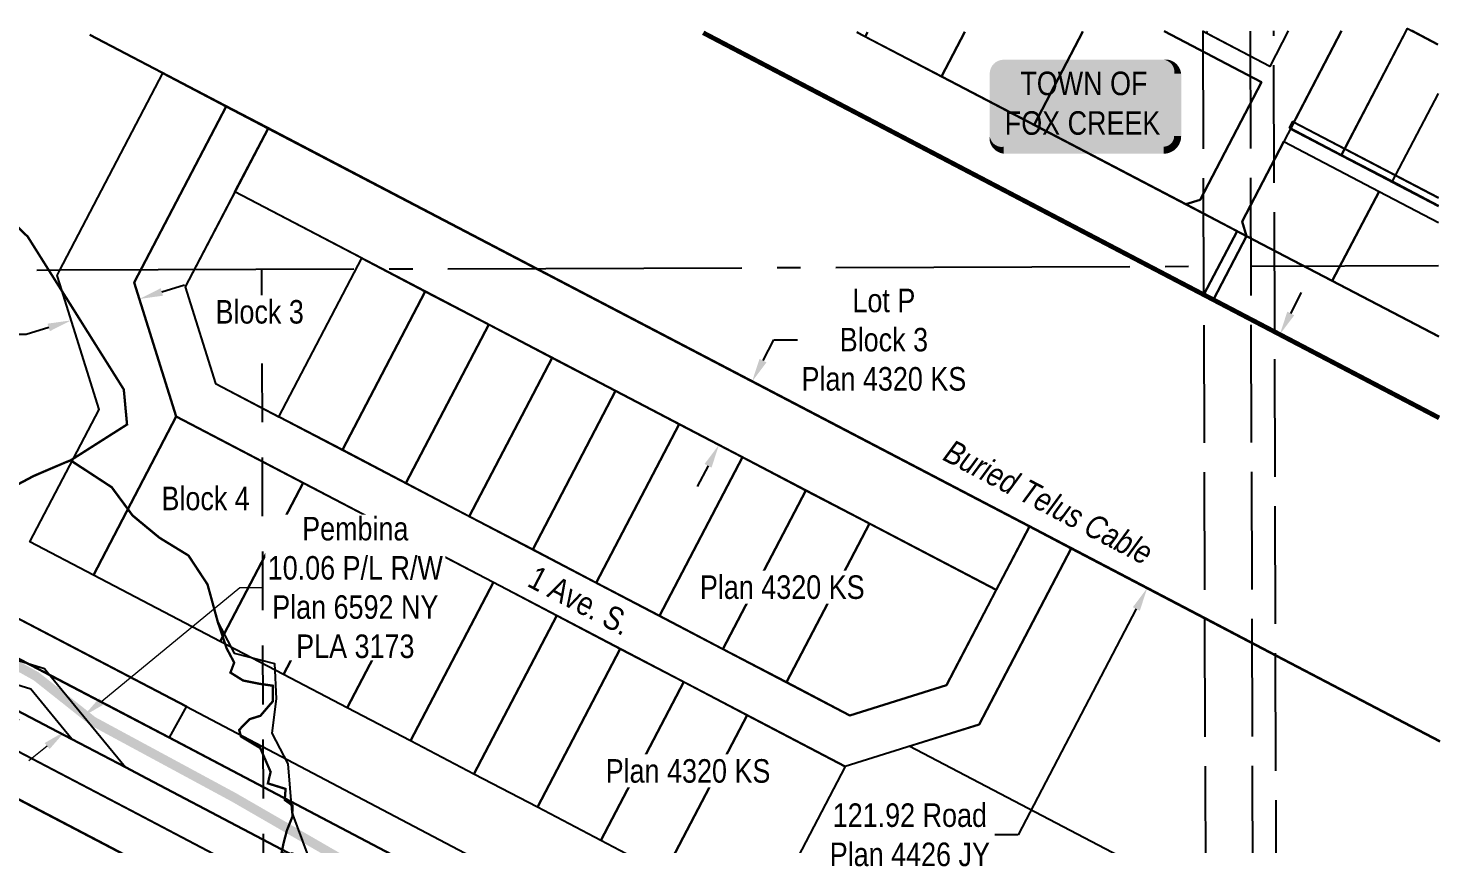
# Model space of a CAD drawing. Extents: x 511789 to 514158, y 6026275 to 6028354.
# Drawn here: x 512386 to 512989, y 6026946 to 6027293 of the extents above; entities that cross this region are included whole.
import ezdxf

# ---------------------------------------------------------------- set-up
doc = ezdxf.new("R2010")
doc.units = 0
doc.header["$LTSCALE"] = 5
doc.header["$PDSIZE"] = 0.5
for name, pattern in [('BORDER2', [22.225, 6.35, -3.175, 6.35, -3.175, 0, -3.175]), ('foc-LSD', [8, 5, -3]), ('foc-QUARTERLINE', [33, 25, -3, 2, -3]), ('foc-TIELINE', [1.875, 1.25, -0.625]), ('foc-UNSURVEYED', [12.5, 10, -2.5])]:
    doc.linetypes.add(name, pattern=pattern)
doc.layers.get('Defpoints').update_dxf_attribs({"color": 9})
doc.layers.add('AS-COUNTY', color=7, linetype='BORDER2', lineweight=60, true_color=0xcc33ff)
for name, color, linetype in [('AS-ROADS', 254, 'Continuous'), ('AS-TELUS', 224, 'foc-TEL'), ('C-RW', 13, 'Continuous'), ('EZE', 7, 'Continuous'), ('F-RW', 190, 'Continuous'), ('L-SECQ', 8, 'foc-QUARTERLINE'), ('L-SECTION-LSD', 7, 'foc-LSD'), ('L-TITLEDB', 4, 'Continuous'), ('L-TITLEDB-T', 4, 'Continuous'), ('L-USEC', 7, 'foc-UNSURVEYED'), ('WATERCOURSE', 146, 'foc-TIELINE')]:
    doc.layers.add(name, color=color, linetype=linetype)
doc.layers.add('F-RW-T', color=190, linetype='Continuous', lineweight=9)
doc.layers.add('pre_2020_watercourses_seg', color=7, linetype='Continuous', plot=False)
doc.styles.add('80', font='', dxfattribs={"height": 10})
doc.styles.add('80CG', font='', dxfattribs={"height": 10})
doc.styles.add('80L', font='', dxfattribs={"height": 10})
doc.styles.add('foc-LtypeFont', font='', dxfattribs={"height": 7.35})
doc.styles.get('80').set_extended_font_data('Arial Narrow')
doc.styles.get('80CG').set_extended_font_data('Arial Narrow')
doc.styles.get('80L').set_extended_font_data('Arial Narrow')
doc.styles.get('foc-LtypeFont').set_extended_font_data('Arial Narrow')
doc.linetypes.add('foc-TEL', pattern='A,2,-1,["T",foc-LtypeFont,S=0.2,R=0,X=-0.425,Y=-0.75],-1.24,8', length=12.24)
doc.linetypes.add('foc-TOPO-flowdirection-NOLINE', pattern='A,0,[">",foc-LtypeFont,S=0.3,R=0,X=0,Y=-0.945],-20,[">",foc-LtypeFont,S=0.3,R=0,X=0,Y=-0.945],0', length=20)
doc.dimstyles.new('Compass 5 000', dxfattribs={"dimscale": 5, "dimtxt": 9, "dimasz": 2, "dimexe": 0.2, "dimexo": 0.0625, "dimgap": 0.5, "dimtad": 0, "dimtih": 1, "dimtoh": 1, "dimzin": 0, "dimdsep": 46, "dimtxsty": '80CG', "dimcen": 0.1, "dimse1": 1, "dimse2": 1, "dimclrd": 256, "dimclrt": 256, "dimaunit": 1, "dimadec": 4, "dimazin": 0, "dimtfac": 0.06, "dimtofl": 0, "dimtmove": 0, "dimatfit": 1, "dimfxl": 0.2, "dimtolj": 1, "dimtzin": 0, "dimlwd": -1, "dimarcsym": 0})

# ---------------------------------------------------------------- blocks, each defined once
blk = doc.blocks.new('*D35')
at = {"layer": 'Defpoints', "color": 0, "transparency": 16777216}
for p in [(512401.76, 6027009.52), (512393.99, 6027003.14), (512401.45, 6026994.06)]:
    blk.add_point(p, dxfattribs=at)
at = {"layer": 'F-RW-T', "transparency": 16777216}
for p, q in [((512416.94, 6027006.79), (512475.71, 6027055.08)), ((512475.71, 6027055.08), (512485.71, 6027055.08)), ((512393.72, 6026987.72), (512385.99, 6026981.37))]:
    blk.add_line(p, q, dxfattribs=at)
for points in [[(512415.88, 6027008.08), (512418, 6027005.51), (512409.21, 6027000.45)], [(512392.66, 6026989), (512394.78, 6026986.43), (512401.45, 6026994.06)]]:
    blk.add_solid(points, dxfattribs=at)
at = {"layer": 'F-RW-T', "transparency": 16777216, "insert": (512524.8, 6027055.08), "char_height": 10, "attachment_point": 5, "style": '80CG', "bg_fill": 3, "box_fill_scale": 1.1, "bg_fill_color": 256, "bg_fill_true_color": 13158600, "bg_fill_transparency": 0}
blk.add_mtext('\\A1;Pembina\\P10.06 P/L R/W\\PPlan 6592 NY\\PPLA 3173', dxfattribs=at)
blk = doc.blocks.new('*D37')
at = {"layer": 'Defpoints', "color": 0, "transparency": 16777216}
for p in [(512836.61, 6027205.37), (512780.18, 6027097.44), (512861.62, 6027054.86)]:
    blk.add_point(p, dxfattribs=at)
at = {"layer": 'L-TITLEDB-T', "transparency": 16777216}
for p, q in [((512922.69, 6027171.64), (512927.32, 6027180.5)), ((512856.99, 6027045.99), (512806.76, 6026949.93)), ((512806.76, 6026949.93), (512796.76, 6026949.93))]:
    blk.add_line(p, q, dxfattribs=at)
for points in [[(512921.21, 6027172.41), (512924.17, 6027170.87), (512918.05, 6027162.78)], [(512855.51, 6027046.77), (512858.47, 6027045.22), (512861.62, 6027054.86)]]:
    blk.add_solid(points, dxfattribs=at)
at = {"layer": 'L-TITLEDB-T', "transparency": 16777216, "insert": (512760.67, 6026949.93), "char_height": 10, "attachment_point": 5, "style": '80CG'}
blk.add_mtext('\\A1;121.92 Road\\PPlan 4426 JY', dxfattribs=at)
blk = doc.blocks.new('*U28')
h = blk.add_hatch(color=255)
edge = h.paths.add_edge_path()
edge.add_line((-34, -20), (34, -20))
edge.add_arc((34, -14), 6, 270, 360)
edge.add_line((40, -14), (40, 12.5))
edge.add_arc((34, 12.5), 6, 0, 90)
edge.add_line((34, 18.5), (-34, 18.5))
edge.add_arc((-34, 12.5), 6, 90, 180)
edge.add_line((-40, 12.5), (-40, -14))
edge.add_arc((-34, -14), 6, 180, 270)
at = {"color": 1, "flags": 128}
blk.add_lwpolyline([(-34, -20, 3, 3, 0), (34, -20, 3, 3, 0.414214), (40, -14, 3, 3, 0), (40, 12.5, 3, 0, 0.414214), (34, 18.5, 0, 0, 0), (-34, 18.5, 0, 0, 0.414214), (-40, 12.5, 0, 0, 0), (-40, -14, 0, 3, 0.414214)], format="xyseb", close=True, dxfattribs=at)
for points in [[(-15.13, -10.58, 0, 7.5, 0), (0, 0, 0, 0, 0)], [(9.04, -8.61, 0, 7.5, 0), (0, 0, 0, 0, 0)]]:
    blk.add_lwpolyline(points, format="xyseb", dxfattribs=at)
at = {"color": 1, "style": '80'}
blk.add_attdef('ENTER_TEXT_001', (-26.85, -4.92), '', height=10, dxfattribs=at)
blk = doc.blocks.new('*D43')
at = {"layer": 'Defpoints', "color": 0, "transparency": 16777216}
for p in [(512435.44, 6027170.02), (512403.94, 6027168.71), (512406.38, 6027160.92)]:
    blk.add_point(p, dxfattribs=at)
at = {"layer": 'L-TITLEDB-T', "transparency": 16777216}
for p, q in [((512442.54, 6027180.8), (512452.09, 6027183.79)), ((512394.4, 6027165.72), (512384.86, 6027162.73)), ((512384.86, 6027162.73), (512374.86, 6027162.73))]:
    blk.add_line(p, q, dxfattribs=at)
for points in [[(512442.04, 6027182.39), (512443.04, 6027179.21), (512433, 6027177.81)], [(512393.9, 6027167.31), (512394.9, 6027164.13), (512403.94, 6027168.71)]]:
    blk.add_solid(points, dxfattribs=at)
at = {"layer": 'L-TITLEDB-T', "transparency": 16777216, "insert": (512338.06, 6027162.73), "char_height": 10, "attachment_point": 5, "style": '80CG'}
blk.add_mtext('\\A1;Lot P\\PBlock 4\\PPlan 4320 KS', dxfattribs=at)
blk = doc.blocks.new('*D44')
at = {"layer": 'Defpoints', "color": 0, "transparency": 16777216}
for p in [(512688.6, 6027145.33), (512693.57, 6027142.73), (512674.49, 6027118.35)]:
    blk.add_point(p, dxfattribs=at)
at = {"layer": 'L-TITLEDB-T', "transparency": 16777216}
for p, q in [((512698.21, 6027151.59), (512702.84, 6027160.45)), ((512702.84, 6027160.45), (512712.84, 6027160.45)), ((512674.83, 6027106.89), (512670.2, 6027098.02))]:
    blk.add_line(p, q, dxfattribs=at)
for points in [[(512696.73, 6027152.36), (512699.68, 6027150.82), (512693.57, 6027142.73)], [(512673.35, 6027107.66), (512676.31, 6027106.11), (512679.47, 6027115.75)]]:
    blk.add_solid(points, dxfattribs=at)
at = {"layer": 'L-TITLEDB-T', "transparency": 16777216, "insert": (512749.63, 6027160.45), "char_height": 10, "attachment_point": 5, "style": '80CG'}
blk.add_mtext('\\A1;Lot P\\PBlock 3\\PPlan 4320 KS', dxfattribs=at)

msp = doc.modelspace()

# ---------------------------------------------------------------- linework, layer by layer
at = {"layer": 'AS-COUNTY', "const_width": 1.999, "flags": 128}
msp.add_lwpolyline([(512672.778, 6027291), (512863.556, 6027191.198), (512886.094, 6027179.408), (512916.281, 6027163.614), (512985.756, 6027127.27)], dxfattribs=at)
at = {"layer": 'AS-ROADS', "const_width": 3.998, "flags": 128}
msp.add_lwpolyline([(512986.984, 6026690.344), (512775.316, 6026801.369), (512775.316, 6026801.369), (512529.38, 6026933.46), (512529.38, 6026933.46), (512473.047, 6026965.96), (512473.047, 6026965.96), (512413.088, 6026998.331), (512413.088, 6026998.331), (512389.149, 6027017.313), (512389.149, 6027017.313), (512376.187, 6027024.575)], dxfattribs=at)
at = {"layer": 'AS-TELUS'}
msp.add_line((512411.88, 6027290.161), (512986.142, 6026989.795), dxfattribs=at)
at = {"layer": 'C-RW'}
msp.add_lwpolyline([(511984.419, 6027172.743), (512084.505, 6027120.397), (512420.644, 6026944.575), (512778.046, 6026756.573), (512793.966, 6026748.197), (512887.011, 6026699.314), (512917.214, 6026683.372), (512987.107, 6026646.607)], dxfattribs=at)
at = {"layer": 'EZE'}
msp.add_lwpolyline([(512985.502, 6027217.484), (512965.338, 6027228.019), (512943.735, 6027239.306), (512922.132, 6027250.592), (512923.541, 6027253.294), (512985.493, 6027220.911)], dxfattribs=at)
at = {"layer": 'F-RW'}
for points in [[(511984.215, 6027249.645), (512085.161, 6027196.841), (512100.598, 6027188.775), (512275.057, 6027097.523), (512452.662, 6027004.626), (512887.228, 6026776.038), (512917.416, 6026760.159), (512986.89, 6026723.615)], [(511984.26, 6027232.704), (512068.444, 6027188.673), (512085.206, 6027179.9), (512268.106, 6027084.235), (512385.966, 6027022.588), (512395.557, 6027017.571), (512445.696, 6026991.346), (512887.276, 6026759.069), (512917.464, 6026743.19), (512986.938, 6026706.645)], [(512986.938, 6026706.645), (512917.464, 6026743.19), (512887.276, 6026759.069), (512445.696, 6026991.346), (512395.557, 6027017.571), (512385.966, 6027022.588), (512268.106, 6027084.235), (512085.206, 6027179.9), (512068.444, 6027188.673), (511984.26, 6027232.704)], [(511984.26, 6027232.683), (512067.575, 6027189.107), (512084.346, 6027180.328), (512267.343, 6027084.613), (512385.265, 6027022.934), (512394.862, 6027017.914), (512445.027, 6026991.675), (512886.841, 6026759.275), (512917.045, 6026743.387), (512986.938, 6026706.622)], [(512987.001, 6026684.217), (512917.108, 6026720.982), (512886.904, 6026736.87), (512436.172, 6026973.961), (512427.056, 6026978.729), (512404.242, 6026990.661), (512330.57, 6027029.196), (512281.957, 6027054.624), (512084.406, 6027157.954), (512025.109, 6027188.968), (511984.319, 6027210.303)], [(511984.319, 6027210.303), (512025.109, 6027188.968), (512084.406, 6027157.954), (512281.957, 6027054.624), (512330.57, 6027029.196), (512404.242, 6026990.661), (512427.056, 6026978.729), (512436.172, 6026973.961), (512886.904, 6026736.87), (512917.108, 6026720.982), (512987.001, 6026684.217)], [(511984.365, 6027193.13), (511993.354, 6027188.428), (512085.311, 6027140.33), (512429.684, 6026960.206), (512786.908, 6026772.297), (512802.821, 6026763.927), (512887.388, 6026719.448), (512917.576, 6026703.569), (512987.049, 6026667.025)], [(512987.049, 6026666.981), (512917.157, 6026703.746), (512886.952, 6026719.633), (512802.341, 6026764.136), (512786.42, 6026772.509), (512429.007, 6026960.519), (512084.451, 6027140.738), (511992.439, 6027188.862), (511984.365, 6027193.086)], [(512987.106, 6026646.662), (512917.633, 6026683.207), (512887.011, 6026699.314), (512793.966, 6026748.197), (512778.538, 6026756.367), (512421.326, 6026944.271), (512085.365, 6027120), (511984.419, 6027172.795)]]:
    msp.add_lwpolyline(points, dxfattribs=at)
at = {"layer": 'F-RW', "flags": 128}
msp.add_lwpolyline([(512985.493, 6027220.66), (512923.957, 6027252.827), (512922.549, 6027250.126), (512985.503, 6027217.219)], dxfattribs=at)
msp.add_lwpolyline([(512268.106, 6027084.235), (512275.057, 6027097.523), (512452.971, 6027004.721), (512445.696, 6026991.346)], close=True, dxfattribs=at)
at = {"layer": 'F-RW'}
msp.add_lwpolyline([(512394.862, 6027017.914), (512427.056, 6026978.729), (512404.242, 6026990.661), (512386.738, 6027011.967), (512330.57, 6027029.196), (512281.957, 6027054.624), (512385.265, 6027022.934), (512392.582, 6027020.69), (512394.862, 6027017.914)], close=True, dxfattribs=at)
at = {"layer": 'L-SECQ'}
for p, q in [((512399.221, 6027190.161), (512885.579, 6027191.728)), ((512905.686, 6027191.793), (512985.574, 6027192.05))]:
    msp.add_line(p, q, dxfattribs=at)
at = {"layer": 'L-SECQ', "flags": 128}
msp.add_lwpolyline([(512084.323, 6027189.16), (512399.221, 6027190.161)], dxfattribs=at)
at = {"layer": 'L-SECTION-LSD'}
msp.add_line((512484.951, 6027190.444), (512487.166, 6026386.25), dxfattribs=at)
at = {"layer": 'L-TITLEDB', "flags": 128}
for points in [[(512986.142, 6026989.795), (512916.248, 6027026.376), (512886.045, 6027042.185), (512828.863, 6027072.115), (512811.045, 6027081.431), (512601.891, 6027190.789), (512487.091, 6027250.821), (512469.274, 6027260.139), (512442.278, 6027274.253), (512411.88, 6027290.161)], [(512738.163, 6027291.21), (512899.876, 6027206.64), (512885.766, 6027179.659), (512672.864, 6027291)], [(512985.755, 6027127.535), (512972.755, 6027134.339), (512942.552, 6027150.147), (512885.371, 6027180.076), (512867.505, 6027189.417), (512673.219, 6027291.001)], [(512742.699, 6027291.225), (512741.716, 6027289.339), (512738.139, 6027291.21)], [(512784.007, 6027291.357), (512774.119, 6027272.396), (512741.716, 6027289.339), (512742.699, 6027291.225)], [(512834.225, 6027291.519), (512813.511, 6027251.798), (512774.119, 6027272.396), (512784.007, 6027291.357)], [(512868.776, 6027291.63), (512910.227, 6027269.961), (512884.179, 6027220.001), (512878.02, 6027218.067), (512813.511, 6027251.798), (512834.225, 6027291.519)], [(512944.301, 6027291.873), (512901.986, 6027210.69), (512903.922, 6027204.524), (512878.02, 6027218.067), (512884.179, 6027220.001), (512910.227, 6027269.961), (512868.775, 6027291.63)], [(512886.757, 6027290.819), (512885.105, 6027291.682)], [(512921.612, 6027291.8), (512913.745, 6027276.711), (512885.106, 6027291.682)], [(512921.612, 6027291.8), (512913.745, 6027276.711), (512886.757, 6027290.819), (512887.211, 6027291.689)], [(512971.836, 6027291.961), (512944.14, 6027238.846), (512922.549, 6027250.126), (512944.314, 6027291.873)], [(512985.368, 6027265.216), (512965.731, 6027227.565), (512944.14, 6027238.846), (512972.309, 6027292.869), (512985.309, 6027286.075)], [(512985.309, 6027286.061), (512974.013, 6027291.968)], [(512985.368, 6027265.216), (512965.731, 6027227.565), (512985.503, 6027217.235)], [(512985.659, 6027161.785), (512940.346, 6027185.478), (512960.218, 6027223.576), (512985.522, 6027210.355)], [(512985.756, 6027127.27), (512916.281, 6027163.614), (512889.814, 6027177.545), (512903.922, 6027204.524), (512985.659, 6027161.785)], [(512986.36, 6026912.094), (512968.791, 6026878.53), (512760.432, 6026987.596), (512790.18, 6026996.915), (512829.329, 6027071.743), (512986.142, 6026989.667)]]:
    msp.add_lwpolyline(points, dxfattribs=at)
for points in [[(512398.993, 6027189.724), (512442.948, 6027273.775), (512469.93, 6027259.668), (512430.798, 6027184.84), (512448.645, 6027127.868), (512413.379, 6027060.431), (512386.398, 6027074.539), (512415.82, 6027130.8), (512399.072, 6027184.262), (512397.972, 6027187.772)], [(512469.93, 6027259.668), (512487.738, 6027250.355), (512452.462, 6027182.905), (512465.334, 6027141.818), (512735.157, 6027000.736), (512776.23, 6027013.601), (512811.52, 6027081.055), (512829.329, 6027071.743), (512790.18, 6026996.915), (512733.222, 6026979.073), (512448.645, 6027127.868), (512430.798, 6027184.84)], [(512473.628, 6027223.376), (512487.738, 6027250.355), (512811.52, 6027081.054), (512797.407, 6027054.078)], [(512940.346, 6027185.478), (512903.922, 6027204.524), (512901.986, 6027210.69), (512919.734, 6027244.728), (512960.218, 6027223.576)], [(512527.593, 6027195.16), (512473.628, 6027223.376), (512452.462, 6027182.905), (512465.334, 6027141.818), (512492.316, 6027127.709)], [(512885.766, 6027179.659), (512899.876, 6027206.64), (512903.922, 6027204.524), (512889.814, 6027177.545)], [(512519.299, 6027113.6), (512492.316, 6027127.709), (512527.593, 6027195.16), (512554.573, 6027181.052)], [(512546.281, 6027099.493), (512519.299, 6027113.6), (512554.573, 6027181.052), (512581.555, 6027166.944)], [(512573.262, 6027085.384), (512546.281, 6027099.493), (512581.555, 6027166.944), (512608.536, 6027152.836)], [(512600.245, 6027071.277), (512573.262, 6027085.384), (512608.536, 6027152.836), (512635.517, 6027138.727)], [(512627.228, 6027057.168), (512600.245, 6027071.277), (512635.517, 6027138.727), (512662.499, 6027124.619)], [(512448.645, 6027127.868), (512502.61, 6027099.652), (512467.343, 6027032.213), (512413.379, 6027060.431)], [(512654.211, 6027043.061), (512627.228, 6027057.168), (512662.499, 6027124.619), (512689.481, 6027110.511)], [(512681.193, 6027028.952), (512654.211, 6027043.061), (512689.481, 6027110.511), (512716.463, 6027096.403)], [(512467.343, 6027032.213), (512502.61, 6027099.652), (512529.591, 6027085.543), (512494.324, 6027018.104)], [(512708.175, 6027014.845), (512681.193, 6027028.952), (512716.463, 6027096.403), (512743.443, 6027082.294)], [(512494.324, 6027018.104), (512529.591, 6027085.543), (512556.574, 6027071.435), (512521.306, 6027003.994)], [(512708.175, 6027014.845), (512743.443, 6027082.294), (512797.407, 6027054.078), (512776.23, 6027013.601), (512735.157, 6027000.736), (512708.175, 6027014.845)], [(512521.306, 6027003.994), (512556.574, 6027071.435), (512583.556, 6027057.327), (512548.288, 6026989.886)], [(512548.288, 6026989.886), (512583.556, 6027057.327), (512610.539, 6027043.219), (512575.269, 6026975.776)], [(512575.269, 6026975.776), (512610.539, 6027043.219), (512637.521, 6027029.111), (512602.251, 6026961.666)], [(512602.251, 6026961.666), (512637.521, 6027029.111), (512664.503, 6027015.004), (512629.232, 6026947.558)], [(512629.232, 6026947.558), (512664.503, 6027015.004), (512691.485, 6027000.895), (512656.213, 6026933.45)], [(512656.213, 6026933.45), (512691.485, 6027000.895), (512733.222, 6026979.073), (512697.948, 6026911.626)]]:
    msp.add_lwpolyline(points, close=True, dxfattribs=at)
at = {"layer": 'L-USEC'}
for p, q in [((512885.28, 6027291.683), (512886.385, 6026921.666)), ((512905.389, 6027291.748), (512906.521, 6026911.125)), ((512916.915, 6026789.705), (512915.502, 6027291.78))]:
    msp.add_line(p, q, dxfattribs=at)
at = {"layer": 'pre_2020_watercourses_seg', "color": 181}
for points in [[(512374.316, 6027095.266), (512387.958, 6027102.539), (512401.629, 6027108.378), (512403.716, 6027109.192), (512427.711, 6027124.437), (512426.33, 6027139.319), (512403.469, 6027175.68), (512385.497, 6027204.263)], [(512403.716, 6027109.192), (512421.184, 6027097.769), (512430.105, 6027085.693), (512441.527, 6027076.265), (512453.847, 6027068.719), (512461.937, 6027056.438), (512466.319, 6027040.436), (512473.339, 6027027.183), (512490.419, 6027022.884), (512491.1, 6027007.819), (512489.311, 6026993.211), (512496.163, 6026980.115), (512497.833, 6026959.438), (512508.745, 6026930.172)]]:
    msp.add_lwpolyline(points, dxfattribs=at)
at = {"layer": 'WATERCOURSE', "const_width": 0.999, "flags": 128}
for points in [[(512385.362, 6026285.124), (512387.86, 6026308.843), (512394.309, 6026323.929), (512402.712, 6026335.617), (512414.126, 6026344.816), (512416.374, 6026359.701), (512407.977, 6026372.489), (512404.325, 6026387.084), (512406.821, 6026403.867), (512419.6, 6026413.262), (512432.791, 6026406.581), (512446.241, 6026407.755), (512443.784, 6026424.035), (512423.682, 6026445.608), (512416.287, 6026458.688), (512412.255, 6026473.133), (512409.898, 6026492.762), (512394.582, 6026539.033), (512387.148, 6026552.076), (512374.661, 6026560.431), (512364.52, 6026571.333), (512364.556, 6026586.548), (512377.317, 6026598.484), (512391.125, 6026604.343), (512409.497, 6026608.414), (512422.797, 6026616.412), (512428.114, 6026630.471), (512420.49, 6026662.135), (512424.463, 6026680.102), (512412.9, 6026690.455), (512396.498, 6026685.961), (512376.975, 6026685.747), (512363.222, 6026691.735), (512351.135, 6026700.801), (512344.268, 6026714.197), (512333.065, 6026722.612), (512313.213, 6026723.227), (512301.557, 6026732.649), (512303.343, 6026747.552), (512314.128, 6026759.434), (512321.05, 6026772.575), (512324.632, 6026789.271), (512330.598, 6026803.044), (512341.049, 6026813.593), (512348.044, 6026826.87), (512349.018, 6026842.217), (512338.45, 6026855.326), (512324.594, 6026861.085), (512309.068, 6026862.142), (512288.828, 6026860.099), (512276.907, 6026868.314), (512269.688, 6026881.46), (512259.275, 6026891.456), (512259.866, 6026906.352), (512263.638, 6026922.916), (512271.528, 6026937.279), (512281.779, 6026947.284), (512307.8, 6026962.236), (512309.911, 6026974.869), (512310.256, 6026976.931), (512291.489, 6026989.688), (512290.415, 6027000.523), (512297.666, 6027003.844), (512301.092, 6027005.413), (512315.165, 6027009.87), (512332.527, 6027010.781), (512336.608, 6027009.751), (512349.177, 6027001.566), (512359.725, 6026991.682), (512373.995, 6026987.189), (512381.436, 6026998.908), (512375.149, 6027012.554), (512359.44, 6027017.669), (512354.659, 6027032.085), (512378.16, 6027049.186), (512378.153, 6027064.146), (512371.976, 6027080.332), (512374.316, 6027095.266), (512387.958, 6027102.539), (512401.629, 6027108.378), (512403.716, 6027109.192), (512427.711, 6027124.437), (512426.33, 6027139.319), (512403.469, 6027175.68), (512385.497, 6027204.263), (512365.111, 6027224.306), (512357.428, 6027237.138), (512347.233, 6027247.74), (512321.28, 6027262.492), (512311.987, 6027273.001), (512301.572, 6027289.807)], [(512403.716, 6027109.192), (512421.184, 6027097.769), (512430.105, 6027085.693), (512441.527, 6027076.265), (512453.847, 6027068.719), (512461.937, 6027056.438), (512466.319, 6027040.436), (512470.026, 6027029.355), (512473.288, 6027023.206), (512471.701, 6027018.945), (512477.111, 6027015.564), (512484.457, 6027014.117), (512489.697, 6027013.38), (512489.673, 6027006.68), (512484.429, 6027000.583), (512479.825, 6026999.139), (512475.415, 6026994.598), (512476.155, 6026991.775), (512484.377, 6026986.865), (512488.778, 6026976.72), (512487.61, 6026971.844), (512495.143, 6026969.489), (512494.78, 6026964.797), (512498.103, 6026962.467), (512498.005, 6026959.577), (512498.078, 6026957.741), (512495.712, 6026951.887), (512494.166, 6026945.965), (512493.481, 6026942.419), (512495.998, 6026941.239), (512497.855, 6026942.07), (512503.834, 6026940.246), (512505.918, 6026937.279), (512506.632, 6026931.74), (512503.577, 6026923.222), (512505.424, 6026915.202), (512506.682, 6026914.434), (512506.673, 6026914.43), (512513.057, 6026913.125), (512513.307, 6026909.926), (512514.204, 6026908.256), (512516.615, 6026908.926), (512516.292, 6026909.489), (512522.746, 6026895.355), (512526.623, 6026892.182), (512524.073, 6026883.501), (512524.06, 6026878.931), (512522.038, 6026869.475), (512523.772, 6026867.681), (512527.609, 6026868.835), (512529.2, 6026869.736), (512533.182, 6026867.13), (512534.754, 6026865.318), (512537.874, 6026863.85), (512538.772, 6026860.294)]]:
    msp.add_lwpolyline(points, dxfattribs=at)
at = {"layer": 'WATERCOURSE', "linetype": 'foc-TOPO-flowdirection-NOLINE', "const_width": 0.999, "flags": 128}
for points in [[(512385.362, 6026285.124), (512387.86, 6026308.843), (512394.309, 6026323.929), (512402.712, 6026335.617), (512414.126, 6026344.816), (512416.374, 6026359.701), (512407.977, 6026372.489), (512404.325, 6026387.084), (512406.821, 6026403.867), (512419.6, 6026413.262), (512432.791, 6026406.581), (512446.241, 6026407.755), (512443.784, 6026424.035), (512423.682, 6026445.608), (512416.287, 6026458.688), (512412.255, 6026473.133), (512409.898, 6026492.762), (512394.582, 6026539.033), (512387.148, 6026552.076), (512374.661, 6026560.431), (512364.52, 6026571.333), (512364.556, 6026586.548), (512377.317, 6026598.484), (512391.125, 6026604.343), (512409.497, 6026608.414), (512422.797, 6026616.412), (512428.114, 6026630.471), (512420.49, 6026662.135), (512424.463, 6026680.102), (512412.9, 6026690.455), (512396.498, 6026685.961), (512376.975, 6026685.747), (512363.222, 6026691.735), (512351.135, 6026700.801), (512344.268, 6026714.197), (512333.065, 6026722.612), (512313.213, 6026723.227), (512301.557, 6026732.649), (512303.343, 6026747.552), (512314.128, 6026759.434), (512321.05, 6026772.575), (512324.632, 6026789.271), (512330.598, 6026803.044), (512341.049, 6026813.593), (512348.044, 6026826.87), (512349.018, 6026842.217), (512338.45, 6026855.326), (512324.594, 6026861.085), (512309.068, 6026862.142), (512288.828, 6026860.099), (512276.907, 6026868.314), (512269.688, 6026881.46), (512259.275, 6026891.456), (512259.866, 6026906.352), (512263.638, 6026922.916), (512271.528, 6026937.279), (512281.779, 6026947.284), (512307.8, 6026962.236), (512309.911, 6026974.869), (512310.256, 6026976.931), (512291.489, 6026989.688), (512290.415, 6027000.523), (512297.666, 6027003.844), (512301.092, 6027005.413), (512315.165, 6027009.87), (512332.527, 6027010.781), (512336.608, 6027009.751), (512349.177, 6027001.566), (512359.725, 6026991.682), (512373.995, 6026987.189), (512381.436, 6026998.908), (512375.149, 6027012.554), (512359.44, 6027017.669), (512354.659, 6027032.085), (512378.16, 6027049.186), (512378.153, 6027064.146), (512371.976, 6027080.332), (512374.316, 6027095.266), (512387.958, 6027102.539), (512401.629, 6027108.378), (512403.716, 6027109.192), (512427.711, 6027124.437), (512426.33, 6027139.319), (512403.469, 6027175.68), (512385.497, 6027204.263), (512365.111, 6027224.306), (512357.428, 6027237.138), (512347.233, 6027247.74), (512321.28, 6027262.492), (512311.987, 6027273.001), (512301.572, 6027289.807)], [(512538.772, 6026860.294), (512537.874, 6026863.85), (512534.754, 6026865.318), (512533.182, 6026867.13), (512529.2, 6026869.736), (512527.609, 6026868.835), (512523.772, 6026867.681), (512522.038, 6026869.475), (512524.06, 6026878.931), (512524.073, 6026883.501), (512526.623, 6026892.182), (512522.746, 6026895.355), (512516.292, 6026909.489), (512516.615, 6026908.926), (512514.204, 6026908.256), (512513.307, 6026909.926), (512513.057, 6026913.125), (512506.673, 6026914.43), (512506.682, 6026914.434), (512505.424, 6026915.202), (512503.577, 6026923.222), (512506.632, 6026931.74), (512505.918, 6026937.279), (512503.834, 6026940.246), (512497.855, 6026942.07), (512495.998, 6026941.239), (512493.481, 6026942.419), (512494.166, 6026945.965), (512495.712, 6026951.887), (512498.078, 6026957.741), (512498.005, 6026959.577), (512498.103, 6026962.467), (512494.78, 6026964.797), (512495.143, 6026969.489), (512487.61, 6026971.844), (512488.778, 6026976.72), (512484.377, 6026986.865), (512476.155, 6026991.775), (512475.415, 6026994.598), (512479.825, 6026999.139), (512484.429, 6027000.583), (512489.673, 6027006.68), (512489.697, 6027013.38), (512484.457, 6027014.117), (512477.111, 6027015.564), (512471.701, 6027018.945), (512473.288, 6027023.206), (512470.026, 6027029.355), (512466.319, 6027040.436), (512461.937, 6027056.438), (512453.847, 6027068.719), (512441.527, 6027076.265), (512430.105, 6027085.693), (512421.184, 6027097.769), (512403.716, 6027109.192)]]:
    msp.add_lwpolyline(points, dxfattribs=at)

# ---------------------------------------------------------------- block references
at = {"color": 2}
ref = msp.add_blockref('*U28', (512834.599, 6027261.061), dxfattribs=dict(at, xscale=0.9994710000000288, yscale=0.9994710000000288, zscale=0.9994710000000288))
ref.add_attrib('ENTER_TEXT_001', 'TOWN OF', (512807.676, 6027264.478), dxfattribs={"color": 1, "height": 9.9947, "style": '80'})
ref.add_attrib('ENTER_TEXT_002', 'FOX CREEK', (512801.046, 6027247.643), dxfattribs={"color": 1, "height": 9.9947, "style": '80'})

# ---------------------------------------------------------------- texts
at = {"layer": 'AS-TELUS', "insert": (512778.806, 6027118.45), "char_height": 9.99472, "attachment_point": 1, "rotation": 332.388306, "style": '80L'}
msp.add_mtext_dynamic_manual_height_columns('{\\fArial Narrow|b0|i1|c0|p34;Buried Telus Cable}', width=96.97237, gutter_width=49.974, heights=[0], dxfattribs=at)

# ---------------------------------------------------------------- dimensions: what is measured, and where the dimension line sits
at = {"layer": 'L-TITLEDB-T'}
dim = msp.add_aligned_dim(p1=(512674.491, 6027118.349), p2=(512688.598, 6027145.328), distance=-5.613, text='Lot P\\PBlock 3\\PPlan 4320 KS', dimstyle='Compass 5 000', dxfattribs=at)
dim.commit()
dim.dimension.update_dxf_attribs({"geometry": '*D44', "text_midpoint": (512749.634, 6027160.451)})
at = {"layer": 'L-TITLEDB-T', "color": 2}
dim = msp.add_linear_dim(base=(512861.623, 6027054.856), p1=(512836.611, 6027205.366), p2=(512780.18, 6027097.442), angle=242.395625, text='121.92 Road\\PPlan 4426 JY', dimstyle='Compass 5 000', dxfattribs=at)
dim.commit()
dim.dimension.update_dxf_attribs({"geometry": '*D37', "text_midpoint": (512760.669, 6026949.934), "dimtype": 161})

# ---------------------------------------------------------------- next in the draw order: texts
at = {"layer": 'L-TITLEDB-T', "char_height": 10, "attachment_point": 1, "style": '80L', "bg_fill": 3, "box_fill_scale": 1.2, "bg_fill_color": 256, "bg_fill_transparency": 0}
for s, width, insert in [('Block 3', 37.12592, (512465.338, 6027177.354)), ('Plan 4320 KS', 69.56794, (512671.376, 6027060.284)), ('Plan 4320 KS', 69.56794, (512631.293, 6026982.144))]:
    msp.add_mtext_dynamic_manual_height_columns(s, width=width, gutter_width=50, heights=[0], dxfattribs=dict(at, insert=insert))
at = {"layer": 'L-TITLEDB-T', "insert": (512602.034, 6027064.806), "char_height": 10, "attachment_point": 1, "rotation": 332.396151, "style": '80L', "bg_fill": 3, "box_fill_scale": 1.2, "bg_fill_color": 256, "bg_fill_transparency": 0}
msp.add_mtext_dynamic_manual_height_columns('1 Ave. S.', width=45.6116, gutter_width=50, heights=[0], dxfattribs=at)

# ---------------------------------------------------------------- next in the draw order: dimensions: what is measured, and where the dimension line sits
at = {"layer": 'F-RW-T'}
dim = msp.add_linear_dim(base=(512401.446, 6026994.064), p1=(512401.76, 6027009.517), p2=(512393.993, 6027003.136), angle=219.40338, text='Pembina\\P10.06 P/L R/W\\PPlan 6592 NY\\PPLA 3173', dimstyle='Compass 5 000', override={"dimtfill": 1}, dxfattribs=at)
dim.commit()
dim.dimension.update_dxf_attribs({"geometry": '*D35', "text_midpoint": (512524.8, 6027055.076), "dimtype": 161})

# ---------------------------------------------------------------- next in the draw order: texts
at = {"layer": 'L-TITLEDB-T', "insert": (512442.351, 6027097.994), "char_height": 10, "attachment_point": 1, "style": '80L', "bg_fill": 3, "box_fill_scale": 1.2, "bg_fill_color": 256, "bg_fill_transparency": 0}
msp.add_mtext_dynamic_manual_height_columns('Block 4', width=37.12592, gutter_width=50, heights=[0], dxfattribs=at)

# ---------------------------------------------------------------- next in the draw order: dimensions: what is measured, and where the dimension line sits
at = {"layer": 'L-TITLEDB-T'}
dim = msp.add_aligned_dim(p1=(512435.44, 6027170.021), p2=(512406.384, 6027160.919), distance=-8.163, text='Lot P\\PBlock 4\\PPlan 4320 KS', dimstyle='Compass 5 000', dxfattribs=at)
dim.commit()
dim.dimension.update_dxf_attribs({"geometry": '*D43', "text_midpoint": (512338.065, 6027162.729)})

doc.saveas('drawing.dxf')
